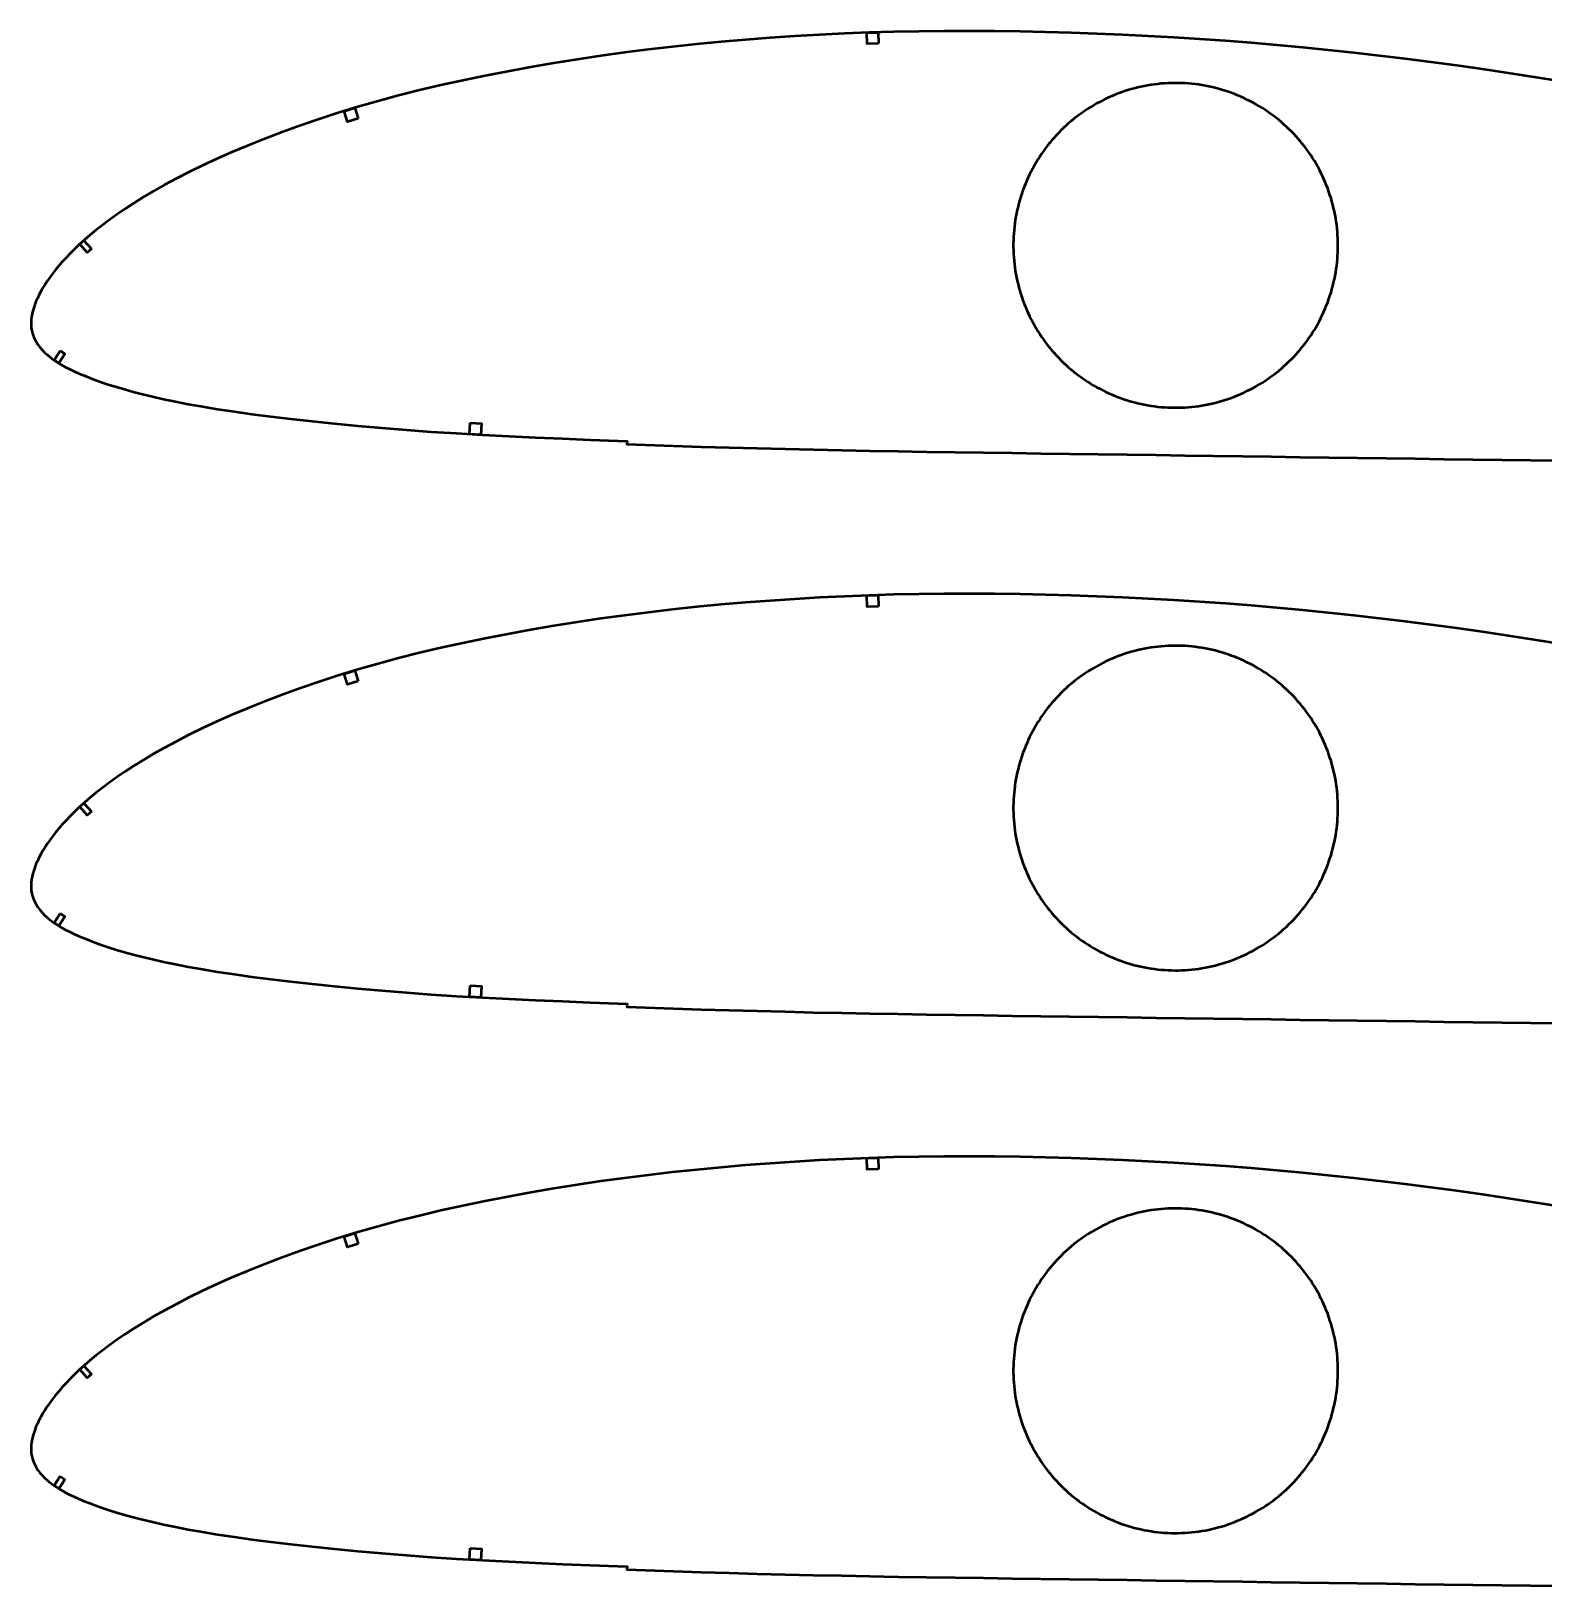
# Model space of a CAD drawing. Header units: metres. Extents: x -32 to 1074, y -15727 to -24.
# Drawn here: x -2 to 536, y -976 to -424 of the extents above; entities that cross this region are included whole.
import ezdxf

# ---------------------------------------------------------------- set-up
doc = ezdxf.new("R2010")
doc.units = ezdxf.units.M
doc.layers.add('Layer', color=7, linetype='Continuous', lineweight=50)

msp = doc.modelspace()

# ---------------------------------------------------------------- linework, layer by layer
at = {"layer": 'Layer'}
for points in [[(541.6, -441.65), (532.42, -440.18), (523.25, -438.76), (514.08, -437.4), (504.92, -436.1), (495.77, -434.87), (486.62, -433.7), (477.47, -432.6), (468.33, -431.56), (459.2, -430.58), (450.06, -429.67), (440.93, -428.83), (431.8, -428.05), (422.66, -427.34), (413.52, -426.7), (404.38, -426.12), (395.24, -425.6), (386.11, -425.15), (376.98, -424.77), (367.87, -424.45), (358.78, -424.2), (349.69, -424.02), (340.63, -423.9), (331.62, -423.85), (322.65, -423.87), (313.75, -423.96), (304.89, -424.14), (296.07, -424.41), (287.25, -424.76), (278.44, -425.2), (269.65, -425.71), (260.89, -426.3), (252.15, -426.97), (243.45, -427.71), (234.8, -428.54), (226.19, -429.45), (217.63, -430.44), (209.13, -431.51), (200.7, -432.67), (192.34, -433.91), (184.05, -435.24), (175.82, -436.66), (167.65, -438.17), (159.58, -439.74), (151.65, -441.37), (143.89, -443.08), (136.28, -444.88), (128.83, -446.76), (121.53, -448.73), (114.37, -450.79), (107.37, -452.92), (100.55, -455.13), (93.91, -457.4), (87.48, -459.74), (81.27, -462.11), (75.3, -464.5), (69.6, -466.9), (64.19, -469.28), (59.1, -471.64), (54.31, -473.98), (49.83, -476.29), (45.63, -478.55), (41.72, -480.77), (38.09, -482.93), (34.71, -485.02), (31.59, -487.05), (28.7, -489.02), (26.03, -490.93), (23.56, -492.79), (21.27, -494.61), (19.14, -496.36), (17.17, -498.07), (15.35, -499.72), (13.66, -501.32), (12.09, -502.88), (10.64, -504.4), (9.29, -505.88), (8.05, -507.32), (6.89, -508.72), (5.82, -510.09), (4.84, -511.43), (3.93, -512.75), (3.08, -514.02), (2.31, -515.25), (1.62, -516.45), (1, -517.66), (0.43, -518.86), (-0.08, -519.98), (-0.52, -521.08), (-0.87, -522.18), (-1.17, -523.28), (-1.41, -524.35), (-1.6, -525.39), (-1.73, -526.42), (-1.79, -527.39), (-1.79, -528.37), (-1.71, -529.36), (-1.54, -530.35), (-1.28, -531.36), (-0.94, -532.36), (-0.51, -533.35), (0.01, -534.32), (0.62, -535.28), (1.33, -536.23), (2.13, -537.16), (3.02, -538.08), (4, -538.97), (5.05, -539.85), (6.2, -540.7), (7.44, -541.53), (8.78, -542.34), (10.22, -543.14), (11.77, -543.93), (13.42, -544.72), (15.18, -545.51), (17.06, -546.3), (19.06, -547.1), (21.2, -547.91), (23.48, -548.72), (25.93, -549.53), (28.57, -550.34), (31.42, -551.17), (34.5, -552.01), (37.82, -552.87), (41.41, -553.75), (45.3, -554.64), (49.51, -555.52), (54.09, -556.41), (59.07, -557.28), (64.49, -558.17), (70.35, -559.06), (76.64, -559.96), (83.37, -560.84), (90.53, -561.69), (98.11, -562.52), (106.08, -563.32), (114.37, -564.11), (122.89, -564.87), (131.59, -565.58), (140.43, -566.23), (149.43, -566.81), (158.63, -567.33), (168, -567.82), (177.5, -568.27), (187.13, -568.69), (196.88, -569.09), (206.72, -569.47), (210.03, -569.59), (209.99, -570.64), (216.58, -570.89), (226.47, -571.24), (236.37, -571.57), (246.29, -571.85), (256.26, -572.12), (266.27, -572.37), (276.3, -572.61), (286.33, -572.83), (296.34, -573.03), (306.37, -573.2), (316.45, -573.35), (326.58, -573.5), (336.72, -573.65), (346.9, -573.8), (357.08, -573.95), (367.29, -574.09), (377.52, -574.23), (387.76, -574.37), (398, -574.51), (408.25, -574.66), (418.49, -574.81), (428.72, -574.96), (438.96, -575.09), (449.2, -575.23), (459.44, -575.36), (469.69, -575.5), (479.93, -575.65), (490.17, -575.8), (500.41, -575.94), (510.65, -576.07), (520.89, -576.2), (531.12, -576.33), (541.33, -576.47)], [(541.6, -441.65), (532.42, -440.18), (523.25, -438.76), (514.08, -437.4), (504.92, -436.1), (495.77, -434.87), (486.62, -433.7), (477.47, -432.6), (468.33, -431.56), (459.2, -430.58), (450.06, -429.67), (440.93, -428.83), (431.8, -428.05), (422.66, -427.34), (413.52, -426.7), (404.38, -426.12), (395.24, -425.6), (386.11, -425.15), (376.98, -424.77), (367.87, -424.45), (358.78, -424.2), (349.69, -424.02), (340.63, -423.9), (331.62, -423.85), (322.65, -423.87), (313.75, -423.96), (304.89, -424.14), (296.07, -424.41), (287.25, -424.76), (278.44, -425.2), (269.65, -425.71), (260.89, -426.3), (252.15, -426.97), (243.45, -427.71), (234.8, -428.54), (226.19, -429.45), (217.63, -430.44), (209.13, -431.51), (200.7, -432.67), (192.34, -433.91), (184.05, -435.24), (175.82, -436.66), (167.65, -438.17), (159.58, -439.74), (151.65, -441.37), (143.89, -443.08), (136.28, -444.88), (128.83, -446.76), (121.53, -448.73), (114.37, -450.79), (107.37, -452.92), (100.55, -455.13), (93.91, -457.4), (87.48, -459.74), (81.27, -462.11), (75.3, -464.5), (69.6, -466.9), (64.19, -469.28), (59.1, -471.64), (54.31, -473.98), (49.83, -476.29), (45.63, -478.55), (41.72, -480.77), (38.09, -482.93), (34.71, -485.02), (31.59, -487.05), (28.7, -489.02), (26.03, -490.93), (23.56, -492.79), (21.27, -494.61), (19.14, -496.36), (17.17, -498.07), (15.35, -499.72), (13.66, -501.32), (12.09, -502.88), (10.64, -504.4), (9.29, -505.88), (8.05, -507.32), (6.89, -508.72), (5.82, -510.09), (4.84, -511.43), (3.93, -512.75), (3.08, -514.02), (2.31, -515.25), (1.62, -516.45), (1, -517.66), (0.43, -518.86), (-0.08, -519.98), (-0.52, -521.08), (-0.87, -522.18), (-1.17, -523.28), (-1.41, -524.35), (-1.6, -525.39), (-1.73, -526.42), (-1.79, -527.39), (-1.79, -528.37), (-1.71, -529.36), (-1.54, -530.35), (-1.28, -531.36), (-0.94, -532.36), (-0.51, -533.35), (0.01, -534.32), (0.62, -535.28), (1.33, -536.23), (2.13, -537.16), (3.02, -538.08), (4, -538.97), (5.05, -539.85), (6.2, -540.7), (7.44, -541.53), (8.78, -542.34), (10.22, -543.14), (11.77, -543.93), (13.42, -544.72), (15.18, -545.51), (17.06, -546.3), (19.06, -547.1), (21.2, -547.91), (23.48, -548.72), (25.93, -549.53), (28.57, -550.34), (31.42, -551.17), (34.5, -552.01), (37.82, -552.87), (41.41, -553.75), (45.3, -554.64), (49.51, -555.52), (54.09, -556.41), (59.07, -557.28), (64.49, -558.17), (70.35, -559.06), (76.64, -559.96), (83.37, -560.84), (90.53, -561.69), (98.11, -562.52), (106.08, -563.32), (114.37, -564.11), (122.89, -564.87), (131.59, -565.58), (140.43, -566.23), (149.43, -566.81), (158.63, -567.33), (168, -567.82), (177.5, -568.27), (187.13, -568.69), (196.88, -569.09), (206.72, -569.47), (210.03, -569.59), (209.99, -570.64), (216.58, -570.89), (226.47, -571.24), (236.37, -571.57), (246.29, -571.85), (256.26, -572.12), (266.27, -572.37), (276.3, -572.61), (286.33, -572.83), (296.34, -573.03), (306.37, -573.2), (316.45, -573.35), (326.58, -573.5), (336.72, -573.65), (346.9, -573.8), (357.08, -573.95), (367.29, -574.09), (377.52, -574.23), (387.76, -574.37), (398, -574.51), (408.25, -574.66), (418.49, -574.81), (428.72, -574.96), (438.96, -575.09), (449.2, -575.23), (459.44, -575.36), (469.69, -575.5), (479.93, -575.65), (490.17, -575.8), (500.41, -575.94), (510.65, -576.07), (520.89, -576.2), (531.12, -576.33), (541.33, -576.47)], [(299.37, -428.31), (295.37, -428.43), (295.25, -424.44), (299.24, -424.31), (299.37, -428.31)], [(114.47, -454.94), (110.64, -456.11), (109.47, -452.28), (113.3, -451.11), (114.47, -454.94)], [(19.65, -501.22), (18.17, -502.56), (15.48, -499.6), (16.97, -498.26), (19.65, -501.22)], [(8.58, -537.48), (10.25, -538.6), (8.02, -541.92), (6.36, -540.81), (8.58, -537.48)], [(154.31, -563.08), (158.3, -563.31), (158.08, -567.3), (154.08, -567.07), (154.31, -563.08)], [(541.6, -641.65), (532.42, -640.18), (523.25, -638.76), (514.08, -637.4), (504.92, -636.1), (495.77, -634.87), (486.62, -633.7), (477.47, -632.6), (468.33, -631.56), (459.2, -630.58), (450.06, -629.67), (440.93, -628.83), (431.8, -628.05), (422.66, -627.34), (413.52, -626.7), (404.38, -626.12), (395.24, -625.6), (386.11, -625.15), (376.98, -624.77), (367.87, -624.45), (358.78, -624.2), (349.69, -624.02), (340.63, -623.9), (331.62, -623.85), (322.65, -623.87), (313.75, -623.96), (304.89, -624.14), (296.07, -624.41), (287.25, -624.76), (278.44, -625.2), (269.65, -625.71), (260.89, -626.3), (252.15, -626.97), (243.45, -627.71), (234.8, -628.54), (226.19, -629.45), (217.63, -630.44), (209.13, -631.51), (200.7, -632.67), (192.34, -633.91), (184.05, -635.24), (175.82, -636.66), (167.65, -638.17), (159.58, -639.74), (151.65, -641.37), (143.89, -643.08), (136.28, -644.88), (128.83, -646.76), (121.53, -648.73), (114.37, -650.79), (107.37, -652.92), (100.55, -655.13), (93.91, -657.4), (87.48, -659.74), (81.27, -662.11), (75.3, -664.5), (69.6, -666.9), (64.19, -669.28), (59.1, -671.64), (54.31, -673.98), (49.83, -676.29), (45.63, -678.55), (41.72, -680.77), (38.09, -682.93), (34.71, -685.02), (31.59, -687.05), (28.7, -689.02), (26.03, -690.93), (23.56, -692.79), (21.27, -694.61), (19.14, -696.36), (17.17, -698.07), (15.35, -699.72), (13.66, -701.32), (12.09, -702.88), (10.64, -704.4), (9.29, -705.88), (8.05, -707.32), (6.89, -708.72), (5.82, -710.09), (4.84, -711.43), (3.93, -712.75), (3.08, -714.02), (2.31, -715.25), (1.62, -716.45), (1, -717.66), (0.43, -718.86), (-0.08, -719.98), (-0.52, -721.08), (-0.87, -722.18), (-1.17, -723.28), (-1.41, -724.35), (-1.6, -725.39), (-1.73, -726.42), (-1.79, -727.39), (-1.79, -728.37), (-1.71, -729.36), (-1.54, -730.35), (-1.28, -731.36), (-0.94, -732.36), (-0.51, -733.35), (0.01, -734.32), (0.62, -735.28), (1.33, -736.23), (2.13, -737.16), (3.02, -738.08), (4, -738.97), (5.05, -739.85), (6.2, -740.7), (7.44, -741.53), (8.78, -742.34), (10.22, -743.14), (11.77, -743.93), (13.42, -744.72), (15.18, -745.51), (17.06, -746.3), (19.06, -747.1), (21.2, -747.91), (23.48, -748.72), (25.93, -749.53), (28.57, -750.34), (31.42, -751.17), (34.5, -752.01), (37.82, -752.87), (41.41, -753.75), (45.3, -754.64), (49.51, -755.52), (54.09, -756.41), (59.07, -757.28), (64.49, -758.17), (70.35, -759.06), (76.64, -759.96), (83.37, -760.84), (90.53, -761.69), (98.11, -762.52), (106.08, -763.32), (114.37, -764.11), (122.89, -764.87), (131.59, -765.58), (140.43, -766.23), (149.43, -766.81), (158.63, -767.33), (168, -767.82), (177.5, -768.27), (187.13, -768.69), (196.88, -769.09), (206.72, -769.47), (210.03, -769.59), (209.99, -770.64), (216.58, -770.89), (226.47, -771.24), (236.37, -771.57), (246.29, -771.85), (256.26, -772.12), (266.27, -772.37), (276.3, -772.61), (286.33, -772.83), (296.34, -773.03), (306.37, -773.2), (316.45, -773.35), (326.58, -773.5), (336.72, -773.65), (346.9, -773.8), (357.08, -773.95), (367.29, -774.09), (377.52, -774.23), (387.76, -774.37), (398, -774.51), (408.25, -774.66), (418.49, -774.81), (428.72, -774.96), (438.96, -775.09), (449.2, -775.23), (459.44, -775.36), (469.69, -775.5), (479.93, -775.65), (490.17, -775.8), (500.41, -775.94), (510.65, -776.07), (520.89, -776.2), (531.12, -776.33), (541.33, -776.47)], [(541.6, -641.65), (532.42, -640.18), (523.25, -638.76), (514.08, -637.4), (504.92, -636.1), (495.77, -634.87), (486.62, -633.7), (477.47, -632.6), (468.33, -631.56), (459.2, -630.58), (450.06, -629.67), (440.93, -628.83), (431.8, -628.05), (422.66, -627.34), (413.52, -626.7), (404.38, -626.12), (395.24, -625.6), (386.11, -625.15), (376.98, -624.77), (367.87, -624.45), (358.78, -624.2), (349.69, -624.02), (340.63, -623.9), (331.62, -623.85), (322.65, -623.87), (313.75, -623.96), (304.89, -624.14), (296.07, -624.41), (287.25, -624.76), (278.44, -625.2), (269.65, -625.71), (260.89, -626.3), (252.15, -626.97), (243.45, -627.71), (234.8, -628.54), (226.19, -629.45), (217.63, -630.44), (209.13, -631.51), (200.7, -632.67), (192.34, -633.91), (184.05, -635.24), (175.82, -636.66), (167.65, -638.17), (159.58, -639.74), (151.65, -641.37), (143.89, -643.08), (136.28, -644.88), (128.83, -646.76), (121.53, -648.73), (114.37, -650.79), (107.37, -652.92), (100.55, -655.13), (93.91, -657.4), (87.48, -659.74), (81.27, -662.11), (75.3, -664.5), (69.6, -666.9), (64.19, -669.28), (59.1, -671.64), (54.31, -673.98), (49.83, -676.29), (45.63, -678.55), (41.72, -680.77), (38.09, -682.93), (34.71, -685.02), (31.59, -687.05), (28.7, -689.02), (26.03, -690.93), (23.56, -692.79), (21.27, -694.61), (19.14, -696.36), (17.17, -698.07), (15.35, -699.72), (13.66, -701.32), (12.09, -702.88), (10.64, -704.4), (9.29, -705.88), (8.05, -707.32), (6.89, -708.72), (5.82, -710.09), (4.84, -711.43), (3.93, -712.75), (3.08, -714.02), (2.31, -715.25), (1.62, -716.45), (1, -717.66), (0.43, -718.86), (-0.08, -719.98), (-0.52, -721.08), (-0.87, -722.18), (-1.17, -723.28), (-1.41, -724.35), (-1.6, -725.39), (-1.73, -726.42), (-1.79, -727.39), (-1.79, -728.37), (-1.71, -729.36), (-1.54, -730.35), (-1.28, -731.36), (-0.94, -732.36), (-0.51, -733.35), (0.01, -734.32), (0.62, -735.28), (1.33, -736.23), (2.13, -737.16), (3.02, -738.08), (4, -738.97), (5.05, -739.85), (6.2, -740.7), (7.44, -741.53), (8.78, -742.34), (10.22, -743.14), (11.77, -743.93), (13.42, -744.72), (15.18, -745.51), (17.06, -746.3), (19.06, -747.1), (21.2, -747.91), (23.48, -748.72), (25.93, -749.53), (28.57, -750.34), (31.42, -751.17), (34.5, -752.01), (37.82, -752.87), (41.41, -753.75), (45.3, -754.64), (49.51, -755.52), (54.09, -756.41), (59.07, -757.28), (64.49, -758.17), (70.35, -759.06), (76.64, -759.96), (83.37, -760.84), (90.53, -761.69), (98.11, -762.52), (106.08, -763.32), (114.37, -764.11), (122.89, -764.87), (131.59, -765.58), (140.43, -766.23), (149.43, -766.81), (158.63, -767.33), (168, -767.82), (177.5, -768.27), (187.13, -768.69), (196.88, -769.09), (206.72, -769.47), (210.03, -769.59), (209.99, -770.64), (216.58, -770.89), (226.47, -771.24), (236.37, -771.57), (246.29, -771.85), (256.26, -772.12), (266.27, -772.37), (276.3, -772.61), (286.33, -772.83), (296.34, -773.03), (306.37, -773.2), (316.45, -773.35), (326.58, -773.5), (336.72, -773.65), (346.9, -773.8), (357.08, -773.95), (367.29, -774.09), (377.52, -774.23), (387.76, -774.37), (398, -774.51), (408.25, -774.66), (418.49, -774.81), (428.72, -774.96), (438.96, -775.09), (449.2, -775.23), (459.44, -775.36), (469.69, -775.5), (479.93, -775.65), (490.17, -775.8), (500.41, -775.94), (510.65, -776.07), (520.89, -776.2), (531.12, -776.33), (541.33, -776.47)], [(299.37, -628.31), (295.37, -628.43), (295.25, -624.44), (299.24, -624.31), (299.37, -628.31)], [(114.47, -654.94), (110.64, -656.11), (109.47, -652.28), (113.3, -651.11), (114.47, -654.94)], [(19.65, -701.22), (18.17, -702.56), (15.48, -699.6), (16.97, -698.26), (19.65, -701.22)], [(8.58, -737.48), (10.25, -738.6), (8.02, -741.92), (6.36, -740.81), (8.58, -737.48)], [(154.31, -763.08), (158.3, -763.31), (158.08, -767.3), (154.08, -767.07), (154.31, -763.08)], [(541.6, -841.65), (532.42, -840.18), (523.25, -838.76), (514.08, -837.4), (504.92, -836.1), (495.77, -834.87), (486.62, -833.7), (477.47, -832.6), (468.33, -831.56), (459.2, -830.58), (450.06, -829.67), (440.93, -828.83), (431.8, -828.05), (422.66, -827.34), (413.52, -826.7), (404.38, -826.12), (395.24, -825.6), (386.11, -825.15), (376.98, -824.77), (367.87, -824.45), (358.78, -824.2), (349.69, -824.02), (340.63, -823.9), (331.62, -823.85), (322.65, -823.87), (313.75, -823.96), (304.89, -824.14), (296.07, -824.41), (287.25, -824.76), (278.44, -825.2), (269.65, -825.71), (260.89, -826.3), (252.15, -826.97), (243.45, -827.71), (234.8, -828.54), (226.19, -829.45), (217.63, -830.44), (209.13, -831.51), (200.7, -832.67), (192.34, -833.91), (184.05, -835.24), (175.82, -836.66), (167.65, -838.17), (159.58, -839.74), (151.65, -841.37), (143.89, -843.08), (136.28, -844.88), (128.83, -846.76), (121.53, -848.73), (114.37, -850.79), (107.37, -852.92), (100.55, -855.13), (93.91, -857.4), (87.48, -859.74), (81.27, -862.11), (75.3, -864.5), (69.6, -866.9), (64.19, -869.28), (59.1, -871.64), (54.31, -873.98), (49.83, -876.29), (45.63, -878.55), (41.72, -880.77), (38.09, -882.93), (34.71, -885.02), (31.59, -887.05), (28.7, -889.02), (26.03, -890.93), (23.56, -892.79), (21.27, -894.61), (19.14, -896.36), (17.17, -898.07), (15.35, -899.72), (13.66, -901.32), (12.09, -902.88), (10.64, -904.4), (9.29, -905.88), (8.05, -907.32), (6.89, -908.72), (5.82, -910.09), (4.84, -911.43), (3.93, -912.75), (3.08, -914.02), (2.31, -915.25), (1.62, -916.45), (1, -917.66), (0.43, -918.86), (-0.08, -919.98), (-0.52, -921.08), (-0.87, -922.18), (-1.17, -923.28), (-1.41, -924.35), (-1.6, -925.39), (-1.73, -926.42), (-1.79, -927.39), (-1.79, -928.37), (-1.71, -929.36), (-1.54, -930.35), (-1.28, -931.36), (-0.94, -932.36), (-0.51, -933.35), (0.01, -934.32), (0.62, -935.28), (1.33, -936.23), (2.13, -937.16), (3.02, -938.08), (4, -938.97), (5.05, -939.85), (6.2, -940.7), (7.44, -941.53), (8.78, -942.34), (10.22, -943.14), (11.77, -943.93), (13.42, -944.72), (15.18, -945.51), (17.06, -946.3), (19.06, -947.1), (21.2, -947.91), (23.48, -948.72), (25.93, -949.53), (28.57, -950.34), (31.42, -951.17), (34.5, -952.01), (37.82, -952.87), (41.41, -953.75), (45.3, -954.64), (49.51, -955.52), (54.09, -956.41), (59.07, -957.28), (64.49, -958.17), (70.35, -959.06), (76.64, -959.96), (83.37, -960.84), (90.53, -961.69), (98.11, -962.52), (106.08, -963.32), (114.37, -964.11), (122.89, -964.87), (131.59, -965.58), (140.43, -966.23), (149.43, -966.81), (158.63, -967.33), (168, -967.82), (177.5, -968.27), (187.13, -968.69), (196.88, -969.09), (206.72, -969.47), (210.03, -969.59), (209.99, -970.64), (216.58, -970.89), (226.47, -971.24), (236.37, -971.57), (246.29, -971.85), (256.26, -972.12), (266.27, -972.37), (276.3, -972.61), (286.33, -972.83), (296.34, -973.03), (306.37, -973.2), (316.45, -973.35), (326.58, -973.5), (336.72, -973.65), (346.9, -973.8), (357.08, -973.95), (367.29, -974.09), (377.52, -974.23), (387.76, -974.37), (398, -974.51), (408.25, -974.66), (418.49, -974.81), (428.72, -974.96), (438.96, -975.09), (449.2, -975.23), (459.44, -975.36), (469.69, -975.5), (479.93, -975.65), (490.17, -975.8), (500.41, -975.94), (510.65, -976.07), (520.89, -976.2), (531.12, -976.33), (541.33, -976.47)], [(541.6, -841.65), (532.42, -840.18), (523.25, -838.76), (514.08, -837.4), (504.92, -836.1), (495.77, -834.87), (486.62, -833.7), (477.47, -832.6), (468.33, -831.56), (459.2, -830.58), (450.06, -829.67), (440.93, -828.83), (431.8, -828.05), (422.66, -827.34), (413.52, -826.7), (404.38, -826.12), (395.24, -825.6), (386.11, -825.15), (376.98, -824.77), (367.87, -824.45), (358.78, -824.2), (349.69, -824.02), (340.63, -823.9), (331.62, -823.85), (322.65, -823.87), (313.75, -823.96), (304.89, -824.14), (296.07, -824.41), (287.25, -824.76), (278.44, -825.2), (269.65, -825.71), (260.89, -826.3), (252.15, -826.97), (243.45, -827.71), (234.8, -828.54), (226.19, -829.45), (217.63, -830.44), (209.13, -831.51), (200.7, -832.67), (192.34, -833.91), (184.05, -835.24), (175.82, -836.66), (167.65, -838.17), (159.58, -839.74), (151.65, -841.37), (143.89, -843.08), (136.28, -844.88), (128.83, -846.76), (121.53, -848.73), (114.37, -850.79), (107.37, -852.92), (100.55, -855.13), (93.91, -857.4), (87.48, -859.74), (81.27, -862.11), (75.3, -864.5), (69.6, -866.9), (64.19, -869.28), (59.1, -871.64), (54.31, -873.98), (49.83, -876.29), (45.63, -878.55), (41.72, -880.77), (38.09, -882.93), (34.71, -885.02), (31.59, -887.05), (28.7, -889.02), (26.03, -890.93), (23.56, -892.79), (21.27, -894.61), (19.14, -896.36), (17.17, -898.07), (15.35, -899.72), (13.66, -901.32), (12.09, -902.88), (10.64, -904.4), (9.29, -905.88), (8.05, -907.32), (6.89, -908.72), (5.82, -910.09), (4.84, -911.43), (3.93, -912.75), (3.08, -914.02), (2.31, -915.25), (1.62, -916.45), (1, -917.66), (0.43, -918.86), (-0.08, -919.98), (-0.52, -921.08), (-0.87, -922.18), (-1.17, -923.28), (-1.41, -924.35), (-1.6, -925.39), (-1.73, -926.42), (-1.79, -927.39), (-1.79, -928.37), (-1.71, -929.36), (-1.54, -930.35), (-1.28, -931.36), (-0.94, -932.36), (-0.51, -933.35), (0.01, -934.32), (0.62, -935.28), (1.33, -936.23), (2.13, -937.16), (3.02, -938.08), (4, -938.97), (5.05, -939.85), (6.2, -940.7), (7.44, -941.53), (8.78, -942.34), (10.22, -943.14), (11.77, -943.93), (13.42, -944.72), (15.18, -945.51), (17.06, -946.3), (19.06, -947.1), (21.2, -947.91), (23.48, -948.72), (25.93, -949.53), (28.57, -950.34), (31.42, -951.17), (34.5, -952.01), (37.82, -952.87), (41.41, -953.75), (45.3, -954.64), (49.51, -955.52), (54.09, -956.41), (59.07, -957.28), (64.49, -958.17), (70.35, -959.06), (76.64, -959.96), (83.37, -960.84), (90.53, -961.69), (98.11, -962.52), (106.08, -963.32), (114.37, -964.11), (122.89, -964.87), (131.59, -965.58), (140.43, -966.23), (149.43, -966.81), (158.63, -967.33), (168, -967.82), (177.5, -968.27), (187.13, -968.69), (196.88, -969.09), (206.72, -969.47), (210.03, -969.59), (209.99, -970.64), (216.58, -970.89), (226.47, -971.24), (236.37, -971.57), (246.29, -971.85), (256.26, -972.12), (266.27, -972.37), (276.3, -972.61), (286.33, -972.83), (296.34, -973.03), (306.37, -973.2), (316.45, -973.35), (326.58, -973.5), (336.72, -973.65), (346.9, -973.8), (357.08, -973.95), (367.29, -974.09), (377.52, -974.23), (387.76, -974.37), (398, -974.51), (408.25, -974.66), (418.49, -974.81), (428.72, -974.96), (438.96, -975.09), (449.2, -975.23), (459.44, -975.36), (469.69, -975.5), (479.93, -975.65), (490.17, -975.8), (500.41, -975.94), (510.65, -976.07), (520.89, -976.2), (531.12, -976.33), (541.33, -976.47)], [(299.37, -828.31), (295.37, -828.43), (295.25, -824.44), (299.24, -824.31), (299.37, -828.31)], [(114.47, -854.94), (110.64, -856.11), (109.47, -852.28), (113.3, -851.11), (114.47, -854.94)], [(19.65, -901.22), (18.17, -902.56), (15.48, -899.6), (16.97, -898.26), (19.65, -901.22)], [(8.58, -937.48), (10.25, -938.6), (8.02, -941.92), (6.36, -940.81), (8.58, -937.48)], [(154.31, -963.08), (158.3, -963.31), (158.08, -967.3), (154.08, -967.07), (154.31, -963.08)]]:
    msp.add_lwpolyline(points, dxfattribs=at)
for points in [[(462.69, -500), (462.68, -498.79), (462.64, -497.58), (462.58, -496.37), (462.49, -495.16), (462.38, -493.95), (462.24, -492.74), (462.07, -491.54), (461.88, -490.35), (461.67, -489.15), (461.43, -487.97), (461.16, -486.78), (460.87, -485.6), (460.56, -484.43), (460.22, -483.27), (459.85, -482.11), (459.46, -480.96), (459.05, -479.82), (458.62, -478.69), (458.16, -477.57), (457.67, -476.46), (457.17, -475.36), (456.64, -474.27), (456.09, -473.19), (455.51, -472.12), (454.91, -471.07), (454.3, -470.02), (453.65, -468.99), (452.99, -467.98), (452.31, -466.98), (451.6, -465.99), (450.88, -465.02), (450.13, -464.06), (449.37, -463.12), (448.58, -462.2), (447.78, -461.29), (446.96, -460.4), (446.12, -459.53), (445.26, -458.67), (444.38, -457.83), (443.49, -457.02), (442.57, -456.22), (441.65, -455.44), (440.7, -454.68), (439.74, -453.94), (438.76, -453.22), (437.77, -452.52), (436.77, -451.84), (435.75, -451.18), (434.72, -450.55), (433.67, -449.93), (432.61, -449.34), (431.54, -448.77), (430.46, -448.23), (429.37, -447.7), (428.26, -447.2), (427.15, -446.73), (426.02, -446.27), (424.89, -445.84), (423.75, -445.44), (422.6, -445.05), (421.44, -444.7), (420.27, -444.36), (419.1, -444.05), (417.92, -443.77), (416.74, -443.51), (415.55, -443.28), (414.35, -443.07), (413.16, -442.88), (411.95, -442.73), (410.75, -442.59), (409.54, -442.48), (408.33, -442.4), (407.12, -442.34), (405.91, -442.31), (404.7, -442.31), (403.48, -442.32), (402.27, -442.37), (401.06, -442.44), (399.85, -442.53), (398.65, -442.66), (397.44, -442.8), (396.24, -442.97), (395.05, -443.17), (393.86, -443.39), (392.67, -443.64), (391.49, -443.91), (390.31, -444.21), (389.14, -444.53), (387.98, -444.87), (386.83, -445.24), (385.68, -445.64), (384.54, -446.05), (383.41, -446.5), (382.29, -446.96), (381.18, -447.45), (380.08, -447.96), (379, -448.5), (377.92, -449.06), (376.86, -449.64), (375.8, -450.24), (374.76, -450.86), (373.74, -451.51), (372.73, -452.18), (371.73, -452.86), (370.75, -453.57), (369.78, -454.3), (368.83, -455.05), (367.89, -455.82), (366.97, -456.61), (366.07, -457.42), (365.18, -458.25), (364.31, -459.1), (363.46, -459.96), (362.63, -460.84), (361.81, -461.74), (361.02, -462.66), (360.25, -463.59), (359.49, -464.54), (358.76, -465.5), (358.04, -466.48), (357.35, -467.48), (356.67, -468.48), (356.02, -469.51), (355.39, -470.54), (354.78, -471.59), (354.2, -472.65), (353.63, -473.73), (353.09, -474.81), (352.58, -475.91), (352.08, -477.01), (351.61, -478.13), (351.16, -479.26), (350.74, -480.39), (350.34, -481.54), (349.96, -482.69), (349.61, -483.85), (349.28, -485.02), (348.98, -486.19), (348.7, -487.37), (348.45, -488.56), (348.22, -489.75), (348.02, -490.94), (347.84, -492.14), (347.69, -493.35), (347.56, -494.55), (347.46, -495.76), (347.38, -496.97), (347.33, -498.18), (347.31, -499.39), (347.31, -500.61), (347.33, -501.82), (347.38, -503.03), (347.46, -504.24), (347.56, -505.45), (347.69, -506.65), (347.84, -507.86), (348.02, -509.06), (348.22, -510.25), (348.45, -511.44), (348.7, -512.63), (348.98, -513.81), (349.28, -514.98), (349.61, -516.15), (349.96, -517.31), (350.34, -518.46), (350.74, -519.61), (351.16, -520.74), (351.61, -521.87), (352.08, -522.99), (352.58, -524.09), (353.09, -525.19), (353.63, -526.27), (354.2, -527.35), (354.78, -528.41), (355.39, -529.46), (356.02, -530.49), (356.67, -531.52), (357.35, -532.52), (358.04, -533.52), (358.76, -534.5), (359.49, -535.46), (360.25, -536.41), (361.02, -537.34), (361.81, -538.26), (362.63, -539.16), (363.46, -540.04), (364.31, -540.9), (365.18, -541.75), (366.07, -542.58), (366.97, -543.39), (367.89, -544.18), (368.83, -544.95), (369.78, -545.7), (370.75, -546.43), (371.73, -547.14), (372.73, -547.82), (373.74, -548.49), (374.76, -549.14), (375.8, -549.76), (376.86, -550.36), (377.92, -550.94), (379, -551.5), (380.08, -552.04), (381.18, -552.55), (382.29, -553.04), (383.41, -553.5), (384.54, -553.95), (385.68, -554.36), (386.83, -554.76), (387.98, -555.13), (389.14, -555.47), (390.31, -555.79), (391.49, -556.09), (392.67, -556.36), (393.86, -556.61), (395.05, -556.83), (396.24, -557.03), (397.44, -557.2), (398.65, -557.34), (399.85, -557.47), (401.06, -557.56), (402.27, -557.63), (403.48, -557.68), (404.7, -557.69), (405.91, -557.69), (407.12, -557.66), (408.33, -557.6), (409.54, -557.52), (410.75, -557.41), (411.95, -557.27), (413.16, -557.12), (414.35, -556.93), (415.55, -556.72), (416.74, -556.49), (417.92, -556.23), (419.1, -555.95), (420.27, -555.64), (421.44, -555.3), (422.6, -554.95), (423.75, -554.56), (424.89, -554.16), (426.02, -553.73), (427.15, -553.27), (428.26, -552.8), (429.37, -552.3), (430.46, -551.77), (431.54, -551.23), (432.61, -550.66), (433.67, -550.07), (434.72, -549.45), (435.75, -548.82), (436.77, -548.16), (437.77, -547.48), (438.76, -546.78), (439.74, -546.06), (440.7, -545.32), (441.65, -544.56), (442.57, -543.78), (443.49, -542.98), (444.38, -542.17), (445.26, -541.33), (446.12, -540.47), (446.96, -539.6), (447.78, -538.71), (448.58, -537.8), (449.37, -536.88), (450.13, -535.94), (450.88, -534.98), (451.6, -534.01), (452.31, -533.02), (452.99, -532.02), (453.65, -531.01), (454.3, -529.98), (454.91, -528.93), (455.51, -527.88), (456.09, -526.81), (456.64, -525.73), (457.17, -524.64), (457.67, -523.54), (458.16, -522.43), (458.62, -521.31), (459.05, -520.18), (459.46, -519.04), (459.85, -517.89), (460.22, -516.73), (460.56, -515.57), (460.87, -514.4), (461.16, -513.22), (461.43, -512.03), (461.67, -510.85), (461.88, -509.65), (462.07, -508.46), (462.24, -507.26), (462.38, -506.05), (462.49, -504.84), (462.58, -503.63), (462.64, -502.42), (462.68, -501.21), (462.69, -500)], [(462.69, -700), (462.68, -698.79), (462.64, -697.58), (462.58, -696.37), (462.49, -695.16), (462.38, -693.95), (462.24, -692.74), (462.07, -691.54), (461.88, -690.35), (461.67, -689.15), (461.43, -687.97), (461.16, -686.78), (460.87, -685.6), (460.56, -684.43), (460.22, -683.27), (459.85, -682.11), (459.46, -680.96), (459.05, -679.82), (458.62, -678.69), (458.16, -677.57), (457.67, -676.46), (457.17, -675.36), (456.64, -674.27), (456.09, -673.19), (455.51, -672.12), (454.91, -671.07), (454.3, -670.02), (453.65, -668.99), (452.99, -667.98), (452.31, -666.98), (451.6, -665.99), (450.88, -665.02), (450.13, -664.06), (449.37, -663.12), (448.58, -662.2), (447.78, -661.29), (446.96, -660.4), (446.12, -659.53), (445.26, -658.67), (444.38, -657.83), (443.49, -657.02), (442.57, -656.22), (441.65, -655.44), (440.7, -654.68), (439.74, -653.94), (438.76, -653.22), (437.77, -652.52), (436.77, -651.84), (435.75, -651.18), (434.72, -650.55), (433.67, -649.93), (432.61, -649.34), (431.54, -648.77), (430.46, -648.23), (429.37, -647.7), (428.26, -647.2), (427.15, -646.73), (426.02, -646.27), (424.89, -645.84), (423.75, -645.44), (422.6, -645.05), (421.44, -644.7), (420.27, -644.36), (419.1, -644.05), (417.92, -643.77), (416.74, -643.51), (415.55, -643.28), (414.35, -643.07), (413.16, -642.88), (411.95, -642.73), (410.75, -642.59), (409.54, -642.48), (408.33, -642.4), (407.12, -642.34), (405.91, -642.31), (404.7, -642.31), (403.48, -642.32), (402.27, -642.37), (401.06, -642.44), (399.85, -642.53), (398.65, -642.66), (397.44, -642.8), (396.24, -642.97), (395.05, -643.17), (393.86, -643.39), (392.67, -643.64), (391.49, -643.91), (390.31, -644.21), (389.14, -644.53), (387.98, -644.87), (386.83, -645.24), (385.68, -645.64), (384.54, -646.05), (383.41, -646.5), (382.29, -646.96), (381.18, -647.45), (380.08, -647.96), (379, -648.5), (377.92, -649.06), (376.86, -649.64), (375.8, -650.24), (374.76, -650.86), (373.74, -651.51), (372.73, -652.18), (371.73, -652.86), (370.75, -653.57), (369.78, -654.3), (368.83, -655.05), (367.89, -655.82), (366.97, -656.61), (366.07, -657.42), (365.18, -658.25), (364.31, -659.1), (363.46, -659.96), (362.63, -660.84), (361.81, -661.74), (361.02, -662.66), (360.25, -663.59), (359.49, -664.54), (358.76, -665.5), (358.04, -666.48), (357.35, -667.48), (356.67, -668.48), (356.02, -669.51), (355.39, -670.54), (354.78, -671.59), (354.2, -672.65), (353.63, -673.73), (353.09, -674.81), (352.58, -675.91), (352.08, -677.01), (351.61, -678.13), (351.16, -679.26), (350.74, -680.39), (350.34, -681.54), (349.96, -682.69), (349.61, -683.85), (349.28, -685.02), (348.98, -686.19), (348.7, -687.37), (348.45, -688.56), (348.22, -689.75), (348.02, -690.94), (347.84, -692.14), (347.69, -693.35), (347.56, -694.55), (347.46, -695.76), (347.38, -696.97), (347.33, -698.18), (347.31, -699.39), (347.31, -700.61), (347.33, -701.82), (347.38, -703.03), (347.46, -704.24), (347.56, -705.45), (347.69, -706.65), (347.84, -707.86), (348.02, -709.06), (348.22, -710.25), (348.45, -711.44), (348.7, -712.63), (348.98, -713.81), (349.28, -714.98), (349.61, -716.15), (349.96, -717.31), (350.34, -718.46), (350.74, -719.61), (351.16, -720.74), (351.61, -721.87), (352.08, -722.99), (352.58, -724.09), (353.09, -725.19), (353.63, -726.27), (354.2, -727.35), (354.78, -728.41), (355.39, -729.46), (356.02, -730.49), (356.67, -731.52), (357.35, -732.52), (358.04, -733.52), (358.76, -734.5), (359.49, -735.46), (360.25, -736.41), (361.02, -737.34), (361.81, -738.26), (362.63, -739.16), (363.46, -740.04), (364.31, -740.9), (365.18, -741.75), (366.07, -742.58), (366.97, -743.39), (367.89, -744.18), (368.83, -744.95), (369.78, -745.7), (370.75, -746.43), (371.73, -747.14), (372.73, -747.82), (373.74, -748.49), (374.76, -749.14), (375.8, -749.76), (376.86, -750.36), (377.92, -750.94), (379, -751.5), (380.08, -752.04), (381.18, -752.55), (382.29, -753.04), (383.41, -753.5), (384.54, -753.95), (385.68, -754.36), (386.83, -754.76), (387.98, -755.13), (389.14, -755.47), (390.31, -755.79), (391.49, -756.09), (392.67, -756.36), (393.86, -756.61), (395.05, -756.83), (396.24, -757.03), (397.44, -757.2), (398.65, -757.34), (399.85, -757.47), (401.06, -757.56), (402.27, -757.63), (403.48, -757.68), (404.7, -757.69), (405.91, -757.69), (407.12, -757.66), (408.33, -757.6), (409.54, -757.52), (410.75, -757.41), (411.95, -757.27), (413.16, -757.12), (414.35, -756.93), (415.55, -756.72), (416.74, -756.49), (417.92, -756.23), (419.1, -755.95), (420.27, -755.64), (421.44, -755.3), (422.6, -754.95), (423.75, -754.56), (424.89, -754.16), (426.02, -753.73), (427.15, -753.27), (428.26, -752.8), (429.37, -752.3), (430.46, -751.77), (431.54, -751.23), (432.61, -750.66), (433.67, -750.07), (434.72, -749.45), (435.75, -748.82), (436.77, -748.16), (437.77, -747.48), (438.76, -746.78), (439.74, -746.06), (440.7, -745.32), (441.65, -744.56), (442.57, -743.78), (443.49, -742.98), (444.38, -742.17), (445.26, -741.33), (446.12, -740.47), (446.96, -739.6), (447.78, -738.71), (448.58, -737.8), (449.37, -736.88), (450.13, -735.94), (450.88, -734.98), (451.6, -734.01), (452.31, -733.02), (452.99, -732.02), (453.65, -731.01), (454.3, -729.98), (454.91, -728.93), (455.51, -727.88), (456.09, -726.81), (456.64, -725.73), (457.17, -724.64), (457.67, -723.54), (458.16, -722.43), (458.62, -721.31), (459.05, -720.18), (459.46, -719.04), (459.85, -717.89), (460.22, -716.73), (460.56, -715.57), (460.87, -714.4), (461.16, -713.22), (461.43, -712.03), (461.67, -710.85), (461.88, -709.65), (462.07, -708.46), (462.24, -707.26), (462.38, -706.05), (462.49, -704.84), (462.58, -703.63), (462.64, -702.42), (462.68, -701.21), (462.69, -700)], [(462.69, -900), (462.68, -898.79), (462.64, -897.58), (462.58, -896.37), (462.49, -895.16), (462.38, -893.95), (462.24, -892.74), (462.07, -891.54), (461.88, -890.35), (461.67, -889.15), (461.43, -887.97), (461.16, -886.78), (460.87, -885.6), (460.56, -884.43), (460.22, -883.27), (459.85, -882.11), (459.46, -880.96), (459.05, -879.82), (458.62, -878.69), (458.16, -877.57), (457.67, -876.46), (457.17, -875.36), (456.64, -874.27), (456.09, -873.19), (455.51, -872.12), (454.91, -871.07), (454.3, -870.02), (453.65, -868.99), (452.99, -867.98), (452.31, -866.98), (451.6, -865.99), (450.88, -865.02), (450.13, -864.06), (449.37, -863.12), (448.58, -862.2), (447.78, -861.29), (446.96, -860.4), (446.12, -859.53), (445.26, -858.67), (444.38, -857.83), (443.49, -857.02), (442.57, -856.22), (441.65, -855.44), (440.7, -854.68), (439.74, -853.94), (438.76, -853.22), (437.77, -852.52), (436.77, -851.84), (435.75, -851.18), (434.72, -850.55), (433.67, -849.93), (432.61, -849.34), (431.54, -848.77), (430.46, -848.23), (429.37, -847.7), (428.26, -847.2), (427.15, -846.73), (426.02, -846.27), (424.89, -845.84), (423.75, -845.44), (422.6, -845.05), (421.44, -844.7), (420.27, -844.36), (419.1, -844.05), (417.92, -843.77), (416.74, -843.51), (415.55, -843.28), (414.35, -843.07), (413.16, -842.88), (411.95, -842.73), (410.75, -842.59), (409.54, -842.48), (408.33, -842.4), (407.12, -842.34), (405.91, -842.31), (404.7, -842.31), (403.48, -842.32), (402.27, -842.37), (401.06, -842.44), (399.85, -842.53), (398.65, -842.66), (397.44, -842.8), (396.24, -842.97), (395.05, -843.17), (393.86, -843.39), (392.67, -843.64), (391.49, -843.91), (390.31, -844.21), (389.14, -844.53), (387.98, -844.87), (386.83, -845.24), (385.68, -845.64), (384.54, -846.05), (383.41, -846.5), (382.29, -846.96), (381.18, -847.45), (380.08, -847.96), (379, -848.5), (377.92, -849.06), (376.86, -849.64), (375.8, -850.24), (374.76, -850.86), (373.74, -851.51), (372.73, -852.18), (371.73, -852.86), (370.75, -853.57), (369.78, -854.3), (368.83, -855.05), (367.89, -855.82), (366.97, -856.61), (366.07, -857.42), (365.18, -858.25), (364.31, -859.1), (363.46, -859.96), (362.63, -860.84), (361.81, -861.74), (361.02, -862.66), (360.25, -863.59), (359.49, -864.54), (358.76, -865.5), (358.04, -866.48), (357.35, -867.48), (356.67, -868.48), (356.02, -869.51), (355.39, -870.54), (354.78, -871.59), (354.2, -872.65), (353.63, -873.73), (353.09, -874.81), (352.58, -875.91), (352.08, -877.01), (351.61, -878.13), (351.16, -879.26), (350.74, -880.39), (350.34, -881.54), (349.96, -882.69), (349.61, -883.85), (349.28, -885.02), (348.98, -886.19), (348.7, -887.37), (348.45, -888.56), (348.22, -889.75), (348.02, -890.94), (347.84, -892.14), (347.69, -893.35), (347.56, -894.55), (347.46, -895.76), (347.38, -896.97), (347.33, -898.18), (347.31, -899.39), (347.31, -900.61), (347.33, -901.82), (347.38, -903.03), (347.46, -904.24), (347.56, -905.45), (347.69, -906.65), (347.84, -907.86), (348.02, -909.06), (348.22, -910.25), (348.45, -911.44), (348.7, -912.63), (348.98, -913.81), (349.28, -914.98), (349.61, -916.15), (349.96, -917.31), (350.34, -918.46), (350.74, -919.61), (351.16, -920.74), (351.61, -921.87), (352.08, -922.99), (352.58, -924.09), (353.09, -925.19), (353.63, -926.27), (354.2, -927.35), (354.78, -928.41), (355.39, -929.46), (356.02, -930.49), (356.67, -931.52), (357.35, -932.52), (358.04, -933.52), (358.76, -934.5), (359.49, -935.46), (360.25, -936.41), (361.02, -937.34), (361.81, -938.26), (362.63, -939.16), (363.46, -940.04), (364.31, -940.9), (365.18, -941.75), (366.07, -942.58), (366.97, -943.39), (367.89, -944.18), (368.83, -944.95), (369.78, -945.7), (370.75, -946.43), (371.73, -947.14), (372.73, -947.82), (373.74, -948.49), (374.76, -949.14), (375.8, -949.76), (376.86, -950.36), (377.92, -950.94), (379, -951.5), (380.08, -952.04), (381.18, -952.55), (382.29, -953.04), (383.41, -953.5), (384.54, -953.95), (385.68, -954.36), (386.83, -954.76), (387.98, -955.13), (389.14, -955.47), (390.31, -955.79), (391.49, -956.09), (392.67, -956.36), (393.86, -956.61), (395.05, -956.83), (396.24, -957.03), (397.44, -957.2), (398.65, -957.34), (399.85, -957.47), (401.06, -957.56), (402.27, -957.63), (403.48, -957.68), (404.7, -957.69), (405.91, -957.69), (407.12, -957.66), (408.33, -957.6), (409.54, -957.52), (410.75, -957.41), (411.95, -957.27), (413.16, -957.12), (414.35, -956.93), (415.55, -956.72), (416.74, -956.49), (417.92, -956.23), (419.1, -955.95), (420.27, -955.64), (421.44, -955.3), (422.6, -954.95), (423.75, -954.56), (424.89, -954.16), (426.02, -953.73), (427.15, -953.27), (428.26, -952.8), (429.37, -952.3), (430.46, -951.77), (431.54, -951.23), (432.61, -950.66), (433.67, -950.07), (434.72, -949.45), (435.75, -948.82), (436.77, -948.16), (437.77, -947.48), (438.76, -946.78), (439.74, -946.06), (440.7, -945.32), (441.65, -944.56), (442.57, -943.78), (443.49, -942.98), (444.38, -942.17), (445.26, -941.33), (446.12, -940.47), (446.96, -939.6), (447.78, -938.71), (448.58, -937.8), (449.37, -936.88), (450.13, -935.94), (450.88, -934.98), (451.6, -934.01), (452.31, -933.02), (452.99, -932.02), (453.65, -931.01), (454.3, -929.98), (454.91, -928.93), (455.51, -927.88), (456.09, -926.81), (456.64, -925.73), (457.17, -924.64), (457.67, -923.54), (458.16, -922.43), (458.62, -921.31), (459.05, -920.18), (459.46, -919.04), (459.85, -917.89), (460.22, -916.73), (460.56, -915.57), (460.87, -914.4), (461.16, -913.22), (461.43, -912.03), (461.67, -910.85), (461.88, -909.65), (462.07, -908.46), (462.24, -907.26), (462.38, -906.05), (462.49, -904.84), (462.58, -903.63), (462.64, -902.42), (462.68, -901.21), (462.69, -900)]]:
    msp.add_lwpolyline(points, close=True, dxfattribs=at)

doc.saveas('drawing.dxf')
